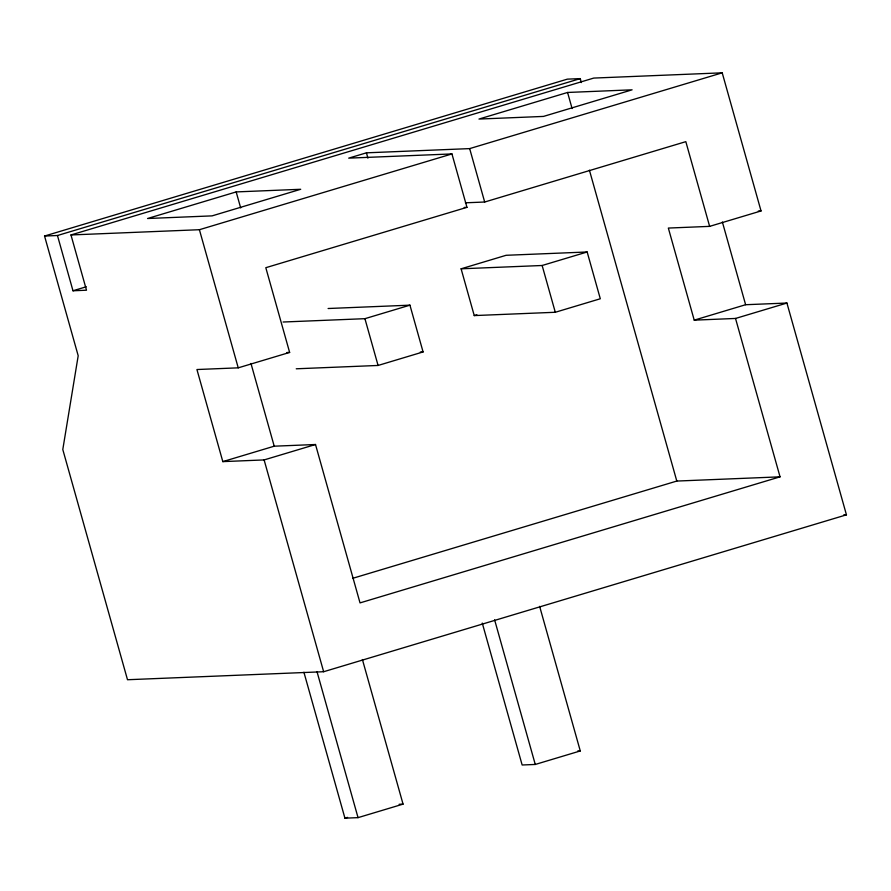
<?xml version="1.0" encoding="UTF-8"?>
<svg xmlns="http://www.w3.org/2000/svg" width="891" height="891" viewBox="0 0 891 891"><rect width="100%" height="100%" fill="white"/><g stroke="black" fill="none" stroke-linecap="round" stroke-linejoin="round"><path stroke-width="1.34" d="M44.55 236.037L57.458 235.514L72.984 290.767L86.494 290.21L70.968 234.957L593.762 78.074L722.211 72.828L761.037 210.955L709.637 226.37L668.339 228.063L694.223 320.147L745.622 304.722L786.92 303.04L846.45 514.831L323.645 671.725L127.502 679.733L62.793 449.521L78.196 355.754L44.55 236.037L567.355 79.143L580.253 78.62L581.366 82.562M57.458 235.514L580.253 78.62M236.171 191.921L147.561 218.507L212.091 215.878L300.701 189.282L236.171 191.921L240.681 207.937M722.211 72.828L469.668 148.608L366.435 152.829L348.704 158.141L451.949 153.931L466.962 207.336L265.808 267.701L289.631 352.424L238.231 367.838L196.933 369.531L222.817 461.616L264.115 459.923L315.514 444.509L360.031 602.895L780.048 476.841L735.52 318.455L694.223 320.147M567.578 92.464L478.968 119.06L543.488 116.42L632.098 89.824L567.578 92.464L572.1 108.546M70.968 234.957L199.406 229.711L451.949 153.931M72.984 290.767L86.293 286.768M465.414 202.803L484.682 202.023L685.825 141.658L709.637 226.37M461.104 268.804L506.11 255.294L587.158 251.986L600.3 298.763L555.293 312.273L474.246 315.581L461.104 268.804L542.14 265.496L587.158 251.986M283.093 322.019L364.92 318.677L409.938 305.168L423.08 351.945L378.074 365.455L296.246 368.796M474.246 315.581L476.897 314.79M222.817 461.616L274.216 446.191L315.514 444.509M735.52 318.455L786.92 303.04M352.791 578.292L676.804 481.062L780.048 476.841M303.909 672.248L344.928 818.172L347.579 817.381M344.928 818.172L358.037 817.637L403.055 804.128L362.414 659.54M482.265 623.076L522.148 764.99L535.268 764.456L580.275 750.946L539.634 606.359M464.211 207.447L466.962 207.336M758.286 211.067L761.037 210.955M328.111 308.509L409.938 305.168M286.869 352.535L289.631 352.424M420.307 352.056L423.08 351.945M843.688 514.942L846.45 514.831M577.658 751.057L580.275 750.946M399.123 804.295L403.055 804.128M722.367 221.982L745.622 304.722M589.419 170.181L676.804 481.062M542.14 265.496L555.293 312.273M469.668 148.608L484.682 202.023M366.435 152.829L367.927 158.164M494.616 619.869L535.268 764.456M364.92 318.677L378.074 365.455M250.961 363.45L274.216 446.191M199.406 229.711L238.231 367.838M264.115 459.923L323.645 671.725M317.018 671.714L358.037 817.637"/></g></svg>
